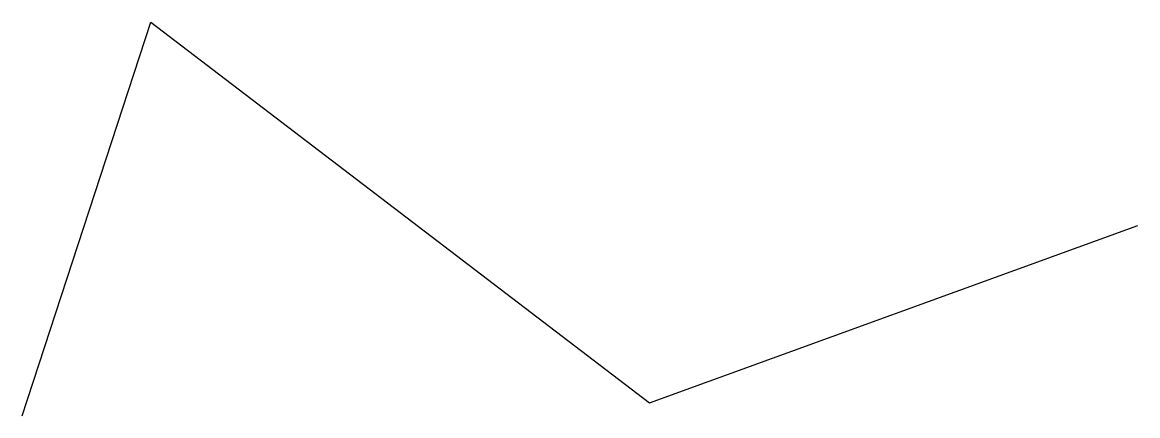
# Model space of a CAD drawing. Extents: x 3.8 to 31.2, y 3.3 to 13.
import ezdxf

# ---------------------------------------------------------------- set-up
doc = ezdxf.new("R2010")
doc.units = 0
doc.header["$MEASUREMENT"] = 0
doc.layers.add('Pattern 2', color=3, linetype='Continuous', lineweight=30)

msp = doc.modelspace()

# ---------------------------------------------------------------- linework, layer by layer
at = {"layer": 'Pattern 2', "color": 2, "flags": 128}
msp.add_lwpolyline([(3.848455, 3.327357), (7.000712, 12.980472), (19.231468, 3.642819), (31.210044, 7.996184)], dxfattribs=at)

doc.saveas('drawing.dxf')
